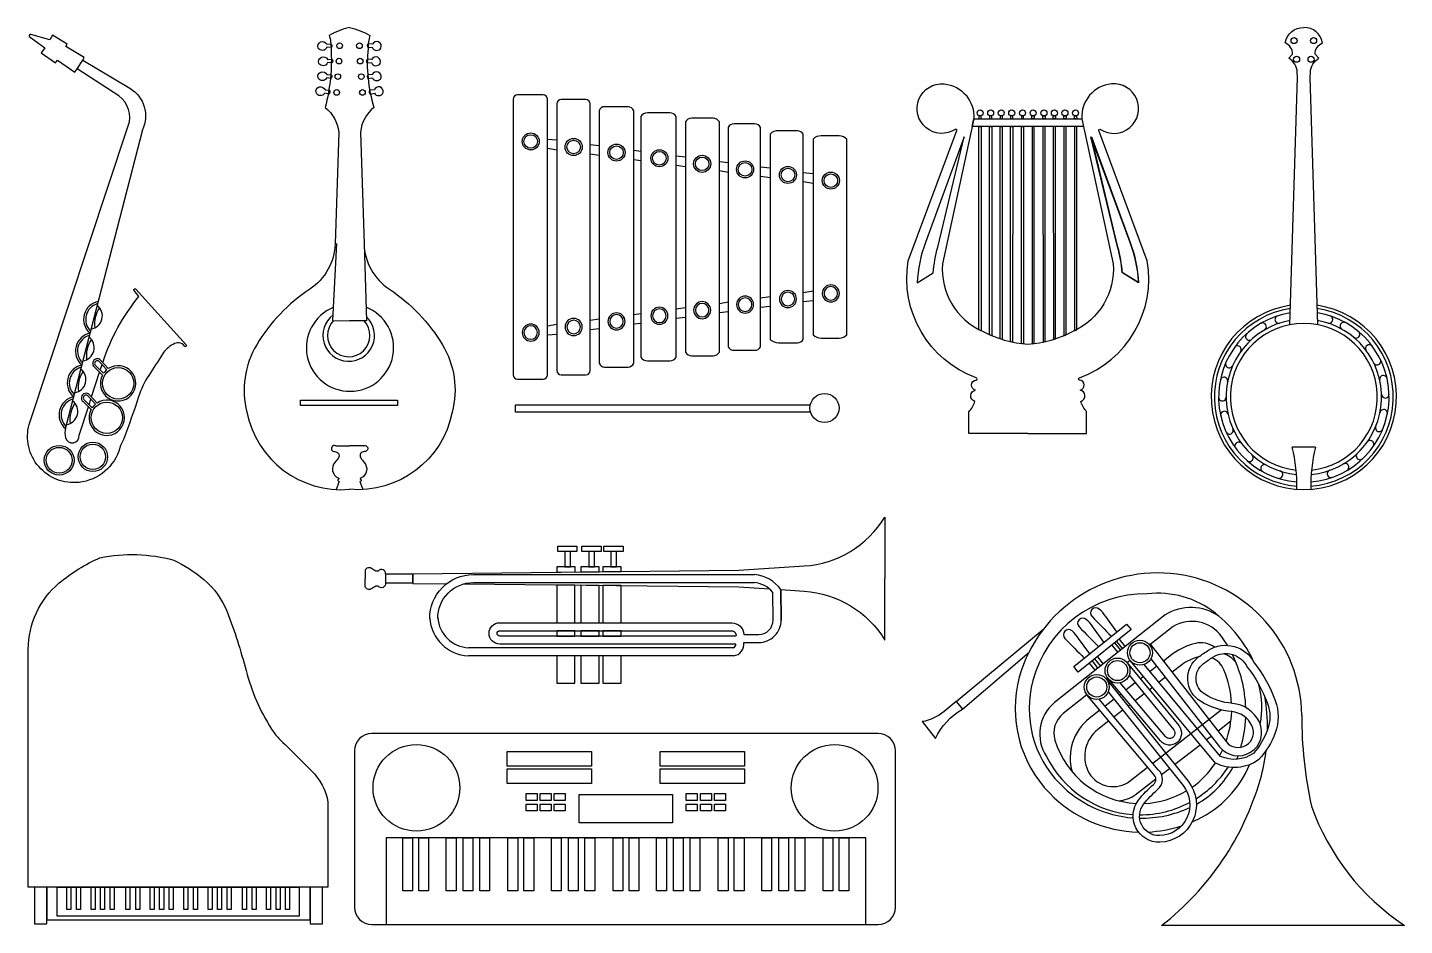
# Model space of a CAD drawing. Header units: millimetres. Extents: x -4763 to 645, y -25 to 217.
# Drawn here: x -90.6 to -74.78, y 9.66 to 19.98 of the extents above; entities that cross this region are included whole.
import ezdxf

# ---------------------------------------------------------------- set-up
doc = ezdxf.new("R2010")
doc.units = ezdxf.units.MM
doc.header["$LTSCALE"] = 0.5

# ---------------------------------------------------------------- blocks, each defined once
blk = doc.blocks.new('*U372')
for radius in [0.0982, 0.078]:
    blk.add_circle((0, 0), radius)
blk = doc.blocks.new('*U374')
at = {"color": 0, "linetype": 'ByBlock', "lineweight": -2, "transparency": 16777216, "rotation": 352.5610400539124}
for p in [(21.61, 18.799), (22.103, 18.735), (22.595, 18.671), (23.088, 18.606), (23.58, 18.542), (24.073, 18.478), (24.565, 18.414), (25.058, 18.349)]:
    blk.add_blockref('*U372', p, dxfattribs=at)
blk = doc.blocks.new('*U375')
for radius in [0.0982, 0.078]:
    blk.add_circle((0, 0), radius)
blk = doc.blocks.new('*U376')
at = {"color": 0, "linetype": 'ByBlock', "lineweight": -2, "transparency": 16777216, "rotation": 352.5610400539124}
for p in [(21.61, 18.799), (22.103, 18.735), (22.595, 18.671), (23.088, 18.606), (23.58, 18.542), (24.073, 18.478), (24.565, 18.414), (25.058, 18.349)]:
    blk.add_blockref('*U375', p, dxfattribs=at)
blk = doc.blocks.new('*U377')
blk.add_lwpolyline([(-0.063, 0.04), (0.063, 0.04), (0.063, -0.04), (-0.063, -0.04)], close=True)
blk = doc.blocks.new('*U378')
at = {"color": 0, "linetype": 'ByBlock', "lineweight": -2, "transparency": 16777216}
for p in [(0, 0), (0.162, 0), (0.323, 0), (0, -0.12), (0.162, -0.12), (0.323, -0.12)]:
    blk.add_blockref('*U377', p, dxfattribs=at)
blk = doc.blocks.new('*U379')
blk.add_lwpolyline([(-0.063, 0.04), (0.063, 0.04), (0.063, -0.04), (-0.063, -0.04)], close=True)
blk = doc.blocks.new('*U380')
at = {"color": 0, "linetype": 'ByBlock', "lineweight": -2, "transparency": 16777216}
for p in [(0, 0), (0.162, 0), (0.323, 0), (0, -0.12), (0.162, -0.12), (0.323, -0.12)]:
    blk.add_blockref('*U379', p, dxfattribs=at)

msp = doc.modelspace()

# ---------------------------------------------------------------- linework, layer by layer
for p, q in [((-84.6259, 18.69574), (-84.51903, 18.68488)), ((-84.6259, 18.59001), (-84.51903, 18.57293)), ((-84.13722, 18.63193), (-84.03451, 18.6215)), ((-84.13722, 18.5262), (-84.03451, 18.50979)), ((-83.63528, 18.56639), (-83.55534, 18.55827)), ((-83.63528, 18.46066), (-83.55534, 18.44789)), ((-83.14708, 18.50265), (-83.04326, 18.49211)), ((-83.14708, 18.39692), (-83.04326, 18.38033)), ((-82.65234, 18.43805), (-82.55171, 18.42783)), ((-82.17898, 18.37624), (-82.06708, 18.36488)), ((-82.65234, 18.33232), (-82.55171, 18.31624)), ((-82.17898, 18.27052), (-82.06708, 18.25263)), ((-81.69045, 18.31246), (-81.57419, 18.30065)), ((-81.69045, 18.20673), (-81.57419, 18.18815)), ((-87.05284, 17.49519), (-87.09581, 16.60885)), ((-86.73535, 17.49262), (-86.70676, 16.60569)), ((-81.69045, 16.93259), (-81.57419, 16.95117)), ((-82.65234, 16.80699), (-82.55171, 16.82308)), ((-82.17898, 16.8688), (-82.06708, 16.88668)), ((-82.17898, 16.76307), (-82.06708, 16.77444)), ((-81.69045, 16.82686), (-81.57419, 16.83867)), ((-84.13722, 16.61312), (-84.03451, 16.62953)), ((-83.63528, 16.67865), (-83.55534, 16.69143)), ((-83.14708, 16.7424), (-83.04326, 16.75899)), ((-83.14708, 16.63667), (-83.04326, 16.64721)), ((-82.65234, 16.70127), (-82.55171, 16.71149)), ((-87.09581, 16.60885), (-86.9013, 16.60569)), ((-86.70676, 16.60569), (-86.9013, 16.60569)), ((-84.6259, 16.54931), (-84.51903, 16.56639)), ((-84.6259, 16.44358), (-84.51903, 16.45443)), ((-84.13722, 16.50739), (-84.03451, 16.51782)), ((-83.63528, 16.57293), (-83.55534, 16.58104)), ((-87.05974, 15.16821), (-86.9013, 15.16821)), ((-86.74287, 15.16821), (-86.9013, 15.16821)), ((-75.80334, 15.15327), (-76.0703, 15.15327)), ((-78.14303, 12.87902), (-78.07513, 12.79339)), ((-78.11189, 12.90409), (-78.0438, 12.81823)), ((-78.09019, 12.92052), (-78.02229, 12.83489)), ((-78.05904, 12.94559), (-77.99096, 12.85973)), ((-78.40198, 12.67054), (-78.33408, 12.58491)), ((-78.37084, 12.69561), (-78.30275, 12.60975)), ((-78.34031, 12.72019), (-78.27241, 12.63456)), ((-78.30917, 12.74526), (-78.24108, 12.6594))]:
    msp.add_line(p, q)
for points in [[(-86.9013, 19.97692, 0.07538551), (-87.13571, 19.88732, -0.08228211), (-87.11403, 19.73741, -0.07765224), (-87.1816, 19.05974, -0.19661433), (-87.02589, 18.77583), (-87.06725, 17.49262, -0.2425764), (-87.35885, 16.96908, 0.11118394), (-87.9684, 16.33118, 0.20177879), (-88.08001, 15.55609, 0.38283742), (-86.9013, 14.66899, 17.67783432)], [(-86.9013, 19.97692, -0.07538551), (-86.6669, 19.88732, 0.08228211), (-86.68858, 19.73741, 0.10244771), (-86.62101, 19.05974, 0.19661433), (-86.77671, 18.77583), (-86.73535, 17.49262, 0.2425764), (-86.44376, 16.96908, -0.11118394), (-85.8342, 16.33118, -0.20177879), (-85.7226, 15.55609, -0.38283742), (-86.9013, 14.66899, -17.67783432)], [(-76.09627, 16.56018), (-76.00864, 19.4029), (-76.01195, 19.46404, 0.25347707), (-76.10995, 19.62366), (-76.06732, 19.6715, 0.30751026), (-76.15109, 19.80155, -0.37313416), (-75.93682, 19.9776, -75.59047369)], [(-75.77738, 16.56018), (-75.865, 19.4029), (-75.86169, 19.46404, -0.25347707), (-75.76369, 19.62366), (-75.80632, 19.6715, -0.30751026), (-75.72256, 19.80155, 0.37313416), (-75.93682, 19.9776, 75.59047369)], [(-89.96788, 19.60208), (-89.95005, 19.63203), (-90.16298, 19.7588), (-90.14606, 19.7872), (-90.31645, 19.88864), (-90.34685, 19.83757), (-90.56186, 19.898, 1), (-90.57111, 19.86509), (-90.40135, 19.74604), (-90.4436, 19.68578), (-90.28079, 19.5716), (-90.25825, 19.60374), (-90.05745, 19.46292), (-90.03077, 19.50408)], [(-87.11603, 19.79101, -0.50229399), (-87.11393, 19.74694), (-87.16227, 19.75039, -0.62386903), (-87.26225, 19.7422, -0.95530253), (-87.16432, 19.78728), (-87.11603, 19.79101)], [(-86.68657, 19.79101, 0.50229399), (-86.68867, 19.74694), (-86.64033, 19.75039, 0.62386903), (-86.54036, 19.7422, 0.95530253), (-86.63828, 19.78728), (-86.68657, 19.79101)], [(-87.10694, 19.61484, -0.50229399), (-87.10484, 19.57077), (-87.15318, 19.57422, -0.62386903), (-87.25316, 19.56602, -0.95530253), (-87.15523, 19.61111), (-87.10694, 19.61484)], [(-86.69567, 19.61484, 0.50229399), (-86.69777, 19.57077), (-86.64942, 19.57422, 0.62386903), (-86.54945, 19.56602, 0.95530253), (-86.64737, 19.61111), (-86.69567, 19.61484)], [(-89.73682, 16.12693), (-89.73409, 16.13527, -0.09398729), (-89.32158, 16.88458), (-89.37694, 16.95355, -1.00302894), (-89.35619, 16.97011), (-88.77896, 16.32845, -1.19043668), (-88.79824, 16.31639, 0.39221241), (-88.9292, 16.33551, 0.12736325), (-89.05078, 16.22337, -0.0002813), (-89.20894, 15.97823, 0.06574954), (-89.32589, 15.73124, -0.01494332), (-89.49929, 15.2423, 0.06350151), (-89.53996, 15.147, -0.30449205), (-90.00962, 14.74891, -0.5279606), (-90.58349, 15.4149), (-89.44331, 18.8461, 0.32370654), (-89.55235, 19.19207), (-90.03077, 19.50408), (-89.96714, 19.60164)], [(-89.96788, 19.60208), (-89.42469, 19.27869, -0.38996063), (-89.28215, 18.80131), (-90.16443, 15.37586, 0.1288967), (-90.16393, 15.26084, 0.9349828), (-90.00996, 15.29101), (-89.90274, 15.61914)], [(-87.1142, 19.43573, -0.50229399), (-87.11553, 19.39162), (-87.16346, 19.39882, -0.62386903), (-87.26377, 19.39842, -0.95530253), (-87.16264, 19.43576), (-87.1142, 19.43573)], [(-86.6884, 19.43573, 0.50229399), (-86.68707, 19.39162), (-86.63914, 19.39882, 0.62386903), (-86.53883, 19.39842, 0.95530253), (-86.63996, 19.43576), (-86.6884, 19.43573)], [(-79.10827, 15.31221), (-79.7842, 15.31221), (-79.7842, 15.56177, 0.11053617), (-79.71706, 15.67895, -0.78455951), (-79.70806, 15.80933, -0.86844263), (-79.70182, 15.92428, 0.91719507), (-79.70182, 15.95127, -0.36238862), (-80.48129, 17.29571), (-79.92287, 18.79468, 0.63012156), (-79.94184, 18.80633, -1.40401413), (-80.07008, 19.32906, -0.40639393), (-79.72907, 18.92939), (-80.08872, 17.26298, 0.3149727), (-79.63064, 16.48535, -4.357789)], [(-79.10827, 15.31221), (-78.43234, 15.31221), (-78.43234, 15.56177, -0.11053617), (-78.49948, 15.67895, 0.78455951), (-78.50848, 15.80933, 0.86844263), (-78.51472, 15.92428, -0.91719507), (-78.51472, 15.95127, 0.36238862), (-77.73525, 17.29571), (-78.29367, 18.79468, -0.63012156), (-78.2747, 18.80633, 1.40401413), (-78.14646, 19.32906, 0.40639393), (-78.48746, 18.92939), (-78.12782, 17.26298, -0.3149727), (-78.5859, 16.48535, 4.357789)], [(-87.13502, 19.25633, -0.50229399), (-87.13939, 19.21242), (-87.18671, 19.22292, -0.62386903), (-87.28681, 19.22945, -0.95530253), (-87.18334, 19.25971), (-87.13502, 19.25633)], [(-86.66759, 19.25633, 0.50229399), (-86.66321, 19.21242), (-86.61589, 19.22292, 0.62386903), (-86.5158, 19.22945, 0.95530253), (-86.61927, 19.25971), (-86.66759, 19.25633)], [(-79.84054, 18.72081), (-80.2848, 17.50681, 0.07383427), (-80.38064, 17.0422), (-80.19456, 17.15689, -0.05057517), (-80.14329, 17.45452), (-79.84054, 18.72081)], [(-78.38294, 18.72293), (-77.93514, 17.51023, -0.07383427), (-77.83796, 17.0459), (-78.02437, 17.16005, 0.05057517), (-78.07651, 17.45752), (-78.38294, 18.72293)], [(-78.376, 18.72081), (-77.93174, 17.50681, -0.07383427), (-77.8359, 17.0422), (-78.02198, 17.15689, 0.05057517), (-78.07325, 17.45452), (-78.376, 18.72081)], [(-89.67314, 16.05639), (-89.75908, 16.15159, 1.09793557), (-89.83182, 16.07243), (-89.73974, 15.98275)], [(-89.69128, 16.04276), (-89.77585, 16.13644, 1.11920168), (-89.81718, 16.08972), (-89.72771, 16.00258)], [(-89.80331, 15.66081), (-89.88924, 15.75601, 1.09793557), (-89.96199, 15.67685), (-89.86991, 15.58717)], [(-89.82145, 15.64718), (-89.90602, 15.74086, 1.11920168), (-89.94735, 15.69414), (-89.85788, 15.607)], [(-87.05974, 15.16821, 1.32860742), (-87.07224, 15.1025, -0.62982267), (-87.02912, 15.03039, -0.03584551), (-87.06889, 14.9788, 0.49752), (-87.03354, 14.79971, -0.53781977), (-87.02449, 14.78696, 1.01914457), (-87.02078, 14.7601), (-87.05481, 14.66645)], [(-86.74287, 15.16821, -1.32860742), (-86.73036, 15.1025, 0.62982267), (-86.77349, 15.03039, 0.03584551), (-86.73371, 14.9788, -0.49752), (-86.76906, 14.79971, 0.53781977), (-86.77811, 14.78696, -1.01914457), (-86.78182, 14.7601), (-86.74779, 14.66645)], [(-86.17426, 13.59419), (-86.17426, 13.69896), (-82.42781, 13.74001), (-81.67826, 13.78844, 0.24481569), (-80.7505, 14.35052), (-80.7505, 13.64344)], [(-90.52035, 10.09501), (-90.59324, 10.09501), (-90.59324, 12.82854, -0.22181833), (-90.23649, 13.59311, -0.07179467), (-89.76969, 13.88209, -0.11737432), (-88.92225, 13.85518, -0.0625598), (-88.57579, 13.63248, -0.12657927), (-88.30847, 13.26021, -0.02916454), (-88.09036, 12.58535, 0.0780573), (-87.79784, 11.91249, 0.05522686), (-87.71262, 11.80629, 0.00134343), (-87.34082, 11.43735, -0.15678341), (-87.14968, 11.07103), (-87.14968, 10.09501), (-87.21139, 10.09501)], [(-86.48705, 13.69268, 0.7707), (-86.5735, 13.72985), (-86.59989, 13.72985, -0.01216512), (-86.64998, 13.76026, 0.47269319), (-86.72293, 13.73663), (-86.72293, 13.64344)], [(-86.48705, 13.59419, -0.7707), (-86.5735, 13.55702), (-86.59989, 13.55702, 0.01216512), (-86.64998, 13.52662, -0.47269319), (-86.72293, 13.55025), (-86.72293, 13.64344)], [(-85.9798, 13.18323, -0.41751898), (-85.47984, 13.68886), (-82.24898, 13.68886)], [(-82.37032, 12.90818), (-82.19994, 12.90818, 0.41528669), (-81.94307, 13.16599), (-81.94645, 13.51577, 0.22835913), (-82.24898, 13.68886, 0.57860325)], [(-81.94645, 13.51577), (-81.67826, 13.49844, -0.24481569), (-80.7505, 12.93635), (-80.7505, 13.64344)], [(-85.88767, 13.18427, -0.41751898), (-85.47984, 13.59672), (-82.24898, 13.59672)], [(-82.37032, 13.00033), (-82.19994, 13.00033, 0.41484957), (-82.03522, 13.16541), (-82.0383, 13.48473, 0.20595551), (-82.25548, 13.59695, 0.20595551)], [(-76.50639, 12.67638, 0.11717959), (-76.95328, 13.24476, 0.2002096), (-77.73585, 13.46642, 0.34434157), (-79.05187, 12.46955, 0.2636449), (-78.74185, 11.2865, 0.18288801), (-77.89876, 10.8925)], [(-76.90888, 13.20815, 0.30027904), (-77.53074, 13.22466), (-78.80054, 12.21777, 0.38705661), (-78.89295, 11.59761, 0.11724181)], [(-78.08522, 13.03043), (-78.21284, 13.20566, 0.06915066), (-78.28832, 13.29309, 0.96570302), (-78.37067, 13.20566, -0.00062931), (-78.14782, 12.98004, -944.41069452)], [(-82.46132, 12.89053), (-85.176, 12.89053, -1), (-85.176, 13.13509), (-82.51095, 13.13509, -0.40179685), (-82.37032, 13.00033, -1.04351153)], [(-78.23312, 12.91136), (-78.36073, 13.08659, 0.06915066), (-78.43621, 13.17402, 0.96570302), (-78.51856, 13.08659, -0.00062931), (-78.29571, 12.86097, -944.41069452)], [(-76.81568, 12.87583, 0.0199365), (-76.88072, 12.9749, 0.38915476), (-77.43877, 13.0925), (-77.70722, 12.87963)], [(-82.46132, 12.98267), (-85.176, 12.98267, -1), (-85.176, 13.04295), (-82.51095, 13.04295, -0.45808767), (-82.46132, 12.98267, -0.40179685)], [(-78.3974, 12.7791), (-78.52501, 12.95432, 0.06915066), (-78.6005, 13.04176, 0.96570302), (-78.68284, 12.95432, -0.00062931), (-78.46, 12.7287, -944.41069452)], [(-77.70027, 12.88514), (-76.8309, 11.76853, 0.90050505), (-76.53343, 11.95376, 0.26417064), (-76.76612, 12.11361, -0.11805619), (-77.12451, 12.23254, -0.52848227), (-77.14643, 12.74195, -0.02176495), (-77.03062, 12.82083, -0.43658663), (-76.50639, 12.67638, -0.07759842), (-76.26553, 12.24118, -0.17711523), (-76.26553, 11.87131, -0.09798789), (-76.45335, 11.56216, -0.28119581), (-76.9531, 11.52187), (-77.93201, 12.70138)], [(-76.96364, 12.85349, 0.22659463), (-77.18328, 12.89837, 0.10302964), (-77.4369, 12.77999), (-77.55029, 12.69251)], [(-77.96537, 12.67492), (-77.37397, 11.95222, -1), (-77.58561, 11.77903), (-78.19016, 12.49668)], [(-77.69349, 12.72219), (-76.90566, 11.71032, 0.90050505), (-76.4482, 11.99517, 0.26417064), (-76.75804, 12.20802, -0.11805619), (-77.07454, 12.31305, -0.52848227), (-77.08973, 12.66603, -0.02176495), (-76.98074, 12.74027, -0.44538919), (-76.58686, 12.62546, -0.0791147), (-76.35452, 12.20864, -0.17711523), (-76.35452, 11.90385, -0.09502655), (-76.51665, 11.63343, -0.26175604), (-76.8935, 11.59843), (-77.77088, 12.6556)], [(-77.14643, 12.74195, 0.10248651), (-77.33976, 12.65196), (-77.45156, 12.56571)], [(-76.76707, 12.20885, 0.08686287), (-76.85511, 12.59374, 0.20185025), (-76.99548, 12.73102)], [(-76.60415, 12.16066, 0.10698125), (-76.75805, 12.77053)], [(-79.2072, 12.51075, 0.2636449), (-78.85702, 11.17442, 0.195982), (-77.83637, 10.72851, 0.195982)], [(-77.94514, 12.53118), (-77.4323, 11.90449, -1.00351661), (-77.52755, 11.8271), (-78.04841, 12.4454)], [(-78.20396, 12.48574), (-77.26541, 11.3123, -0.62128821), (-77.59255, 10.61237, -0.62968113), (-77.83722, 11.09569, -0.05470075), (-77.66479, 11.27545, 0.46705636), (-77.66479, 11.39291), (-78.42875, 12.30749)], [(-78.18433, 12.34053), (-77.32427, 11.26522, -0.62128821), (-77.59419, 10.68772, -0.62968113), (-77.77746, 11.04976, -0.05470075), (-77.61641, 11.21765, 0.45140102), (-77.61052, 11.44551), (-78.2876, 12.25609)], [(-79.93262, 12.23032), (-80.07021, 12.11599, -0.12838345), (-80.32157, 11.99828), (-80.16905, 11.80503, -0.15166211), (-79.85865, 12.14335, -0.63354921)], [(-78.42875, 12.30749), (-78.70069, 12.09185, 0.30891667), (-78.79634, 11.78388, 0.31635477), (-77.86161, 11.05857, 0.31635477)], [(-76.35381, 11.90582, 0.04493981), (-76.385, 12.28702)], [(-78.28007, 12.12951), (-78.40191, 12.03551, 0.30757755), (-78.59828, 11.42153)], [(-76.8309, 11.76853, 0.07712201), (-76.76612, 12.11361, 0.07712201)], [(-76.65996, 11.7035, 0.05854023), (-76.60467, 12.046, 0.05854023)], [(-75.96057, 12.07288, 0.05566433), (-75.84971, 11.02726, 0.16176284), (-74.78075, 9.65531, 0.36011124)], [(-78.17697, 12.00608), (-78.30375, 11.90827, 0.35249373), (-78.41763, 11.43454, 0.44388054), (-77.96212, 11.29691), (-77.73319, 11.47479)], [(-74.78075, 9.65531), (-77.57088, 9.65531, 0.15874129), (-76.43614, 11.33629, 0.03987858), (-76.36894, 11.66912, 0.03987858)], [(-76.9017, 11.6083, 0.01564389), (-76.86981, 11.67244)], [(-76.70777, 11.566, 0.01002164), (-76.69183, 11.60583, 0.01002164)], [(-77.22115, 11.24488, 0.09452603), (-76.9531, 11.52187)], [(-77.21794, 10.84761, 0.01136553), (-77.15693, 10.87545, 0.18191359), (-76.55959, 11.5038)], [(-77.17106, 11.04921, 0.14126508), (-76.75391, 11.47052)], [(-77.77082, 11.0583, 0.12526942), (-77.28465, 11.2036)], [(-77.82281, 10.88896, 0.11315522), (-77.24792, 11.01017, 0.11315522)], [(-77.73002, 10.72971, 0.06721347), (-77.34164, 10.80098, 0.06721347)]]:
    msp.add_lwpolyline(points, format="xyb")
for points in [[(-84.6759, 19.20272), (-84.9704, 19.20272, 0.41421356), (-85.0204, 19.15272), (-85.0204, 15.98465, 0.41421356), (-84.9704, 15.93465), (-84.6759, 15.93465, 0.41421356), (-84.6259, 15.98465), (-84.6259, 19.15272, 0.41421356)], [(-84.18561, 19.14937), (-84.47064, 19.14937, 0.41421356), (-84.51903, 19.10098), (-84.51903, 16.0348, 0.41421356), (-84.47064, 15.9864), (-84.18561, 15.9864, 0.41421356), (-84.13722, 16.0348), (-84.13722, 19.10098, 0.41421356)], [(-83.70133, 19.06743), (-83.97117, 19.06743, 0.32898992), (-84.03451, 19.02162), (-84.03451, 16.11892, 0.27189519), (-83.97117, 16.0731), (-83.70133, 16.0731, 0.2570025), (-83.63528, 16.11892), (-83.63528, 19.02162, 0.26904386)], [(-83.2225, 18.9968), (-83.47937, 18.9968, 0.28528429), (-83.55534, 18.95319), (-83.55534, 16.18989, 0.27965823), (-83.47937, 16.14628), (-83.2225, 16.14628, 0.26855677), (-83.14708, 16.18989), (-83.14708, 18.95319, 0.28369408)], [(-82.72456, 18.93426), (-82.97052, 18.93426, 0.28528429), (-83.04326, 18.8925), (-83.04326, 16.24654, 0.27965823), (-82.97052, 16.20478), (-82.72456, 16.20478, 0.26855677), (-82.65234, 16.24654), (-82.65234, 18.8925, 0.28369408)], [(-82.24783, 18.87004), (-82.48235, 18.87004, 0.28528429), (-82.55171, 18.83022), (-82.55171, 16.30739, 0.27965823), (-82.48235, 16.26758), (-82.24783, 16.26758, 0.26855677), (-82.17898, 16.30739), (-82.17898, 18.83022, 0.28369408)], [(-81.75491, 18.78979), (-81.97447, 18.78979, 0.2712438), (-82.06708, 18.75251), (-82.06708, 16.39056, 0.19921056), (-81.97447, 16.35328), (-81.75491, 16.35328, 0.26855677), (-81.69045, 16.39056), (-81.69045, 18.75251, 0.28369408)], [(-81.27517, 18.73121), (-81.48452, 18.73121, 0.2241156), (-81.57419, 18.69567), (-81.57419, 16.44365, 0.20534254), (-81.48452, 16.4081), (-81.27517, 16.4081, 0.21388792), (-81.18708, 16.44365), (-81.18708, 18.69567, 0.19095681)], [(-80.82828, 11.86201), (-86.6444, 11.86201, 0.41421356), (-86.8444, 11.66201), (-86.8444, 9.86516, 0.41421356), (-86.6444, 9.66516), (-80.82828, 9.66516, 0.41421356), (-80.62828, 9.86516), (-80.62828, 11.66201, 0.41421356)]]:
    msp.add_lwpolyline(points, format="xyb", close=True)
for points in [[(-79.72907, 18.92939), (-78.48749, 18.92986), (-78.46823, 18.84025), (-79.74814, 18.84107)], [(-79.66951, 18.84102), (-79.64379, 18.84102), (-79.64364, 16.49143), (-79.66954, 16.50441)], [(-79.6695, 18.92947), (-79.64349, 18.92947), (-79.64346, 18.96187), (-79.66947, 18.96187)], [(-79.54819, 18.84094), (-79.52248, 18.84094), (-79.52267, 16.43522), (-79.5484, 16.44613)], [(-79.54822, 18.92947), (-79.52221, 18.92947), (-79.52218, 18.96187), (-79.54819, 18.96187)], [(-79.42693, 18.92947), (-79.40092, 18.92947), (-79.40089, 18.96187), (-79.4269, 18.96187)], [(-79.42693, 18.84086), (-79.40122, 18.84086), (-79.4019, 16.39206), (-79.42693, 16.39996)], [(-79.30682, 18.84102), (-79.28111, 18.84102), (-79.28335, 16.36173), (-79.30733, 16.36695)], [(-79.30681, 18.92947), (-79.28079, 18.92947), (-79.28076, 18.96187), (-79.30677, 18.96187)], [(-79.1821, 18.84102), (-79.15638, 18.84102), (-79.15662, 16.34156), (-79.18242, 16.34467)], [(-79.1821, 18.92947), (-79.15609, 18.92947), (-79.15605, 18.96187), (-79.18206, 18.96187)], [(-79.03444, 18.92947), (-79.06045, 18.92947), (-79.06049, 18.96187), (-79.03447, 18.96187)], [(-79.03444, 18.84102), (-79.06016, 18.84102), (-79.05992, 16.34156), (-79.03412, 16.34467)], [(-78.90973, 18.92947), (-78.93574, 18.92947), (-78.93578, 18.96187), (-78.90977, 18.96187)], [(-78.90971, 18.84102), (-78.93543, 18.84102), (-78.93319, 16.36173), (-78.90921, 16.36695)], [(-78.78961, 18.92947), (-78.81562, 18.92947), (-78.81565, 18.96187), (-78.78964, 18.96187)], [(-78.78961, 18.84086), (-78.81532, 18.84086), (-78.81464, 16.39206), (-78.78961, 16.39996)], [(-78.66831, 18.92947), (-78.69432, 18.92947), (-78.69436, 18.96187), (-78.66835, 18.96187)], [(-78.66835, 18.84094), (-78.69406, 18.84094), (-78.69387, 16.43522), (-78.66814, 16.44613)], [(-78.54703, 18.92947), (-78.57304, 18.92947), (-78.57308, 18.96187), (-78.54707, 18.96187)], [(-78.54703, 18.84102), (-78.57275, 18.84102), (-78.5729, 16.49143), (-78.547, 16.50441)], [(-87.46348, 15.69384), (-86.35048, 15.69384), (-86.35048, 15.6338), (-87.46348, 15.6338)], [(-84.28848, 13.95345), (-84.50847, 13.95345), (-84.50847, 14.01487), (-84.28848, 14.01487)], [(-84.42982, 13.77725), (-84.36392, 13.77725), (-84.36392, 13.95345), (-84.42982, 13.95345)], [(-84.01178, 13.95345), (-84.23177, 13.95345), (-84.23177, 14.01487), (-84.01178, 14.01487)], [(-84.15312, 13.77725), (-84.08721, 13.77725), (-84.08721, 13.95345), (-84.15312, 13.95345)], [(-83.75857, 13.95345), (-83.97856, 13.95345), (-83.97856, 14.01487), (-83.75857, 14.01487)], [(-83.89991, 13.77725), (-83.834, 13.77725), (-83.834, 13.95345), (-83.89991, 13.95345)], [(-84.52098, 13.71698), (-84.31078, 13.71928), (-84.31078, 13.77725), (-84.52098, 13.77725)], [(-84.24431, 13.72001), (-84.03411, 13.72231), (-84.03408, 13.77725), (-84.24428, 13.77725)], [(-83.99113, 13.72279), (-83.78093, 13.72509), (-83.78087, 13.77725), (-83.99107, 13.77725)], [(-86.17426, 13.69268), (-86.48705, 13.69268), (-86.48705, 13.59419), (-86.17426, 13.59419)], [(-84.52164, 13.13509), (-84.31144, 13.13509), (-84.31137, 13.56751), (-84.52114, 13.5698)], [(-84.24494, 13.13509), (-84.03474, 13.13509), (-84.0347, 13.56447), (-84.24447, 13.56677)], [(-83.99173, 13.13509), (-83.78153, 13.13509), (-83.78152, 13.5617), (-83.99129, 13.564)], [(-84.52164, 12.98267), (-84.31144, 12.98267), (-84.31144, 13.04295), (-84.52164, 13.04295)], [(-84.24494, 12.98267), (-84.03474, 12.98267), (-84.03474, 13.04295), (-84.24494, 13.04295)], [(-83.99173, 12.98267), (-83.78153, 12.98267), (-83.78153, 13.04295), (-83.99173, 13.04295)], [(-84.52164, 12.43944), (-84.31144, 12.43944), (-84.31144, 12.75511), (-84.52164, 12.75511)], [(-84.24494, 12.43944), (-84.03474, 12.43944), (-84.03474, 12.75511), (-84.24494, 12.75511)], [(-83.99173, 12.43944), (-83.78153, 12.43944), (-83.78153, 12.75511), (-83.99173, 12.75511)], [(-85.08931, 11.65338), (-84.12001, 11.65338), (-84.12001, 11.4855), (-85.08931, 11.4855)], [(-83.33122, 11.65338), (-82.36192, 11.65338), (-82.36192, 11.4855), (-83.33122, 11.4855)], [(-85.08931, 11.45528), (-84.12001, 11.45528), (-84.12001, 11.2874), (-85.08931, 11.2874)], [(-83.33122, 11.45528), (-82.36192, 11.45528), (-82.36192, 11.2874), (-83.33122, 11.2874)], [(-84.26293, 11.16113), (-83.1902, 11.16113), (-83.1902, 10.83653), (-84.26293, 10.83653)], [(-86.47928, 9.66516), (-80.9692, 9.66516), (-80.9692, 10.66365), (-86.47928, 10.66365)], [(-86.29049, 10.66365), (-86.17865, 10.66365), (-86.17865, 10.05307), (-86.29049, 10.05307)], [(-86.10675, 10.66365), (-85.99491, 10.66365), (-85.99491, 10.05307), (-86.10675, 10.05307)], [(-85.78988, 10.66365), (-85.67804, 10.66365), (-85.67804, 10.05307), (-85.78988, 10.05307)], [(-85.59549, 10.66365), (-85.48365, 10.66365), (-85.48365, 10.05307), (-85.59549, 10.05307)], [(-85.40643, 10.66365), (-85.29459, 10.66365), (-85.29459, 10.05307), (-85.40643, 10.05307)], [(-85.08099, 10.66365), (-84.96915, 10.66365), (-84.96915, 10.05307), (-85.08099, 10.05307)], [(-84.89726, 10.66365), (-84.78542, 10.66365), (-84.78542, 10.05307), (-84.89726, 10.05307)], [(-84.58038, 10.66365), (-84.46854, 10.66365), (-84.46854, 10.05307), (-84.58038, 10.05307)], [(-84.38599, 10.66365), (-84.27415, 10.66365), (-84.27415, 10.05307), (-84.38599, 10.05307)], [(-84.19693, 10.66365), (-84.08509, 10.66365), (-84.08509, 10.05307), (-84.19693, 10.05307)], [(-83.87381, 10.66365), (-83.76197, 10.66365), (-83.76197, 10.05307), (-83.87381, 10.05307)], [(-83.69007, 10.66365), (-83.57823, 10.66365), (-83.57823, 10.05307), (-83.69007, 10.05307)], [(-83.37319, 10.66365), (-83.26135, 10.66365), (-83.26135, 10.05307), (-83.37319, 10.05307)], [(-83.17881, 10.66365), (-83.06697, 10.66365), (-83.06697, 10.05307), (-83.17881, 10.05307)], [(-82.98974, 10.66365), (-82.8779, 10.66365), (-82.8779, 10.05307), (-82.98974, 10.05307)], [(-82.66488, 10.66365), (-82.55304, 10.66365), (-82.55304, 10.05307), (-82.66488, 10.05307)], [(-82.48114, 10.66365), (-82.3693, 10.66365), (-82.3693, 10.05307), (-82.48114, 10.05307)], [(-82.16426, 10.66365), (-82.05242, 10.66365), (-82.05242, 10.05307), (-82.16426, 10.05307)], [(-81.96987, 10.66365), (-81.85803, 10.66365), (-81.85803, 10.05307), (-81.96987, 10.05307)], [(-81.78081, 10.66365), (-81.66897, 10.66365), (-81.66897, 10.05307), (-81.78081, 10.05307)], [(-81.46035, 10.66365), (-81.34851, 10.66365), (-81.34851, 10.05307), (-81.46035, 10.05307)], [(-81.27661, 10.66365), (-81.16477, 10.66365), (-81.16477, 10.05307), (-81.27661, 10.05307)], [(-90.3782, 10.09501), (-90.52035, 10.09501), (-90.52035, 9.67279), (-90.3782, 9.67279)], [(-90.3782, 9.72014), (-87.35354, 9.72014), (-87.35354, 10.09501), (-90.3782, 10.09501)], [(-90.26138, 10.09501), (-87.48067, 10.09501), (-87.48067, 9.76386), (-90.26138, 9.76386)], [(-90.15005, 10.09501), (-90.10348, 10.09501), (-90.10348, 9.84078), (-90.15005, 9.84078)], [(-90.03768, 10.09501), (-89.99111, 10.09501), (-89.99111, 9.84078), (-90.03768, 9.84078)], [(-89.87174, 10.09501), (-89.82517, 10.09501), (-89.82517, 9.84078), (-89.87174, 9.84078)], [(-89.76243, 10.09501), (-89.71586, 10.09501), (-89.71586, 9.84078), (-89.76243, 9.84078)], [(-89.65286, 10.09501), (-89.60629, 10.09501), (-89.60629, 9.84078), (-89.65286, 9.84078)], [(-89.47136, 10.09501), (-89.4248, 10.09501), (-89.4248, 9.84078), (-89.47136, 9.84078)], [(-89.359, 10.09501), (-89.31243, 10.09501), (-89.31243, 9.84078), (-89.359, 9.84078)], [(-89.19306, 10.09501), (-89.14649, 10.09501), (-89.14649, 9.84078), (-89.19306, 9.84078)], [(-89.08374, 10.09501), (-89.03718, 10.09501), (-89.03718, 9.84078), (-89.08374, 9.84078)], [(-88.97418, 10.09501), (-88.92761, 10.09501), (-88.92761, 9.84078), (-88.97418, 9.84078)], [(-88.80591, 10.09501), (-88.75934, 10.09501), (-88.75934, 9.84078), (-88.80591, 9.84078)], [(-88.69354, 10.09501), (-88.64697, 10.09501), (-88.64697, 9.84078), (-88.69354, 9.84078)], [(-88.5276, 10.09501), (-88.48103, 10.09501), (-88.48103, 9.84078), (-88.5276, 9.84078)], [(-88.41829, 10.09501), (-88.37172, 10.09501), (-88.37172, 9.84078), (-88.41829, 9.84078)], [(-88.30872, 10.09501), (-88.26215, 10.09501), (-88.26215, 9.84078), (-88.30872, 9.84078)], [(-88.13336, 10.09501), (-88.0868, 10.09501), (-88.0868, 9.84078), (-88.13336, 9.84078)], [(-88.021, 10.09501), (-87.97443, 10.09501), (-87.97443, 9.84078), (-88.021, 9.84078)], [(-87.85506, 10.09501), (-87.80849, 10.09501), (-87.80849, 9.84078), (-87.85506, 9.84078)], [(-87.74574, 10.09501), (-87.69918, 10.09501), (-87.69918, 9.84078), (-87.74574, 9.84078)], [(-87.63618, 10.09501), (-87.58961, 10.09501), (-87.58961, 9.84078), (-87.63618, 9.84078)], [(-87.21139, 10.09501), (-87.35354, 10.09501), (-87.35354, 9.67279), (-87.21139, 9.67279)]]:
    msp.add_lwpolyline(points, close=True)
for points in [[(-89.86632, 15.73061), (-89.77326, 16.0154)], [(-89.76544, 16.03933), (-89.74491, 16.10216)], [(-89.89492, 15.64308), (-89.87441, 15.70584)], [(-81.6044, 15.55507), (-84.99652, 15.55507), (-84.99652, 15.64214), (-81.6044, 15.64214)], [(-86.17426, 13.69268), (-86.17426, 13.58791), (-85.78664, 13.58367)], [(-85.59016, 13.58152), (-82.42781, 13.54687), (-82.07715, 13.52421)], [(-81.94645, 13.51577), (-81.94307, 13.16599)], [(-79.93262, 12.23032), (-78.92174, 13.07028)], [(-77.97421, 13.11981), (-77.91931, 13.05809), (-78.52833, 12.56777), (-78.58007, 12.63203), (-77.97421, 13.11981)], [(-82.48875, 12.84725), (-85.53661, 12.84725)], [(-82.48875, 12.75511), (-85.53661, 12.75511)], [(-79.93262, 12.23032), (-79.85865, 12.14335), (-79.0942, 12.79835)], [(-77.93201, 12.70138), (-77.96537, 12.67492)], [(-77.77852, 12.51644), (-77.81356, 12.48941)], [(-77.62531, 12.63463), (-77.70345, 12.57435)], [(-77.52659, 12.50783), (-77.60076, 12.45061)], [(-78.19016, 12.49668), (-78.20396, 12.48574)], [(-77.87326, 12.44335), (-77.97837, 12.36226)], [(-77.67583, 12.3927), (-77.71174, 12.36499)], [(-78.11649, 12.25571), (-78.22035, 12.17558)], [(-78.03811, 12.31618), (-78.0568, 12.30175)], [(-77.93447, 12.19316), (-77.95641, 12.17624)], [(-77.77145, 12.31893), (-77.87474, 12.23924)], [(-78.0161, 12.13019), (-78.11725, 12.05215)], [(-77.67363, 11.52106), (-76.88605, 12.13301)], [(-76.92554, 11.89009), (-76.77455, 12.00653)], [(-77.42159, 11.50756), (-77.12868, 11.73343)], [(-77.0536, 11.79134), (-77.00058, 11.83222)], [(-77.57295, 11.39084), (-77.48129, 11.46153)], [(-77.87503, 11.15789), (-77.63766, 11.34094)]]:
    msp.add_lwpolyline(points)
for centre, radius in [((-87.0153, 19.76812), 0.0325), ((-86.78731, 19.76812), 0.0325), ((-76.04859, 19.82725), 0.03502), ((-75.82506, 19.82725), 0.03502), ((-87.0231, 19.5914), 0.0325), ((-86.7795, 19.5914), 0.0325), ((-76.02032, 19.61351), 0.03502), ((-75.85332, 19.61351), 0.03502), ((-87.03617, 19.41287), 0.0325), ((-86.76643, 19.41287), 0.0325), ((-87.04918, 19.23095), 0.0325), ((-86.75343, 19.23095), 0.0325), ((-79.65647, 18.99628), 0.03441), ((-79.53519, 18.99628), 0.03441), ((-79.41389, 18.99628), 0.03441), ((-79.29377, 18.99628), 0.03441), ((-79.16906, 18.99628), 0.03441), ((-79.04748, 18.99628), 0.03441), ((-78.92277, 18.99628), 0.03441), ((-78.80265, 18.99628), 0.03441), ((-78.68135, 18.99628), 0.03441), ((-78.56007, 18.99628), 0.03441), ((-89.56042, 15.88751), 0.18044), ((-89.69059, 15.49193), 0.18044), ((-81.44419, 15.60359), 0.16739), ((-89.85079, 15.0424), 0.16869), ((-89.85079, 15.0424), 0.14609), ((-90.23775, 15.00294), 0.17115), ((-90.23775, 15.00294), 0.14855), ((-77.81962, 12.7905), 0.14344), ((-77.81962, 12.7905), 0.11539), ((-78.07777, 12.5858), 0.14344), ((-78.07777, 12.5858), 0.11539), ((-78.31635, 12.39662), 0.14344), ((-78.31635, 12.39662), 0.11539), ((-86.13316, 11.23753), 0.49811), ((-81.32798, 11.23753), 0.49811)]:
    msp.add_circle(centre, radius)
for centre, radius, start, end in [((-89.7459, 16.62301), 0.21102, 102.080759, 229.032365), ((-89.74534, 16.62318), 0.18784, 106.474789, 225.269995), ((-89.89456, 16.6629), 0.15305, 278.504718, 52.608406), ((-75.93682, 15.73049), 1.06479, 98.236298, 81.763702), ((-89.49701, 16.56868), 0.33471, 145.780394, 187.554222), ((-86.89623, 16.29737), 0.50132, 112.548116, 68.420785), ((-86.91142, 16.43727), 0.29656, 127.336294, 46.769774), ((-75.93682, 15.73049), 1.0281, 98.597023, 265.507724), ((-75.93682, 15.73049), 0.9796, 99.116219, 265.272063), ((-76.22592, 16.62124), 0.04314, 106.06592, 289.727238), ((-75.93682, 15.73049), 1.0281, 274.492276, 81.402977), ((-75.93682, 15.73049), 0.9796, 274.727937, 80.883781), ((-75.64773, 16.62124), 0.04314, 250.272762, 73.93408), ((-89.84008, 16.25733), 0.21102, 102.080759, 229.032365), ((-86.91117, 16.43738), 0.24384, 135.377148, 43.648664), ((-79.00773, 17.68567), 1.35233, 242.572755, 265.736364), ((-79.20881, 17.68567), 1.35233, 274.263636, 297.427245), ((-75.93682, 15.73049), 0.89337, 100.181392, 264.57615), ((-75.93682, 15.73049), 0.84486, 276.007639, 263.992361), ((-76.56385, 16.42608), 0.04314, 130.117995, 313.779313), ((-76.40971, 16.53881), 0.04314, 298.582552, 122.24387), ((-75.93682, 15.73049), 0.89337, 275.42385, 79.818608), ((-75.47792, 16.54684), 0.04314, 58.742896, 242.404214), ((-75.33721, 16.44985), 0.04314, 228.441294, 52.102612), ((-89.83952, 16.25751), 0.18784, 106.474789, 225.269995), ((-89.98874, 16.29722), 0.15305, 278.504718, 52.608406), ((-89.5912, 16.20301), 0.33471, 145.780394, 187.554222), ((-76.69908, 16.27453), 0.04314, 322.737448, 146.398765), ((-75.18505, 16.28893), 0.04314, 34.690821, 218.352139), ((-75.09535, 16.1415), 0.04314, 204.286399, 27.947716), ((-89.93427, 15.89166), 0.21102, 102.080759, 229.032365), ((-89.93371, 15.89183), 0.18784, 106.474789, 225.269995), ((-90.08293, 15.93155), 0.15305, 278.504718, 52.608406), ((-89.68538, 15.83733), 0.33471, 145.780394, 187.554222), ((-89.56042, 15.88751), 0.20304, 152.027187, 123.722394), ((-89.56042, 15.88751), 0.20304, 130.129789, 145.477744), ((-76.79291, 16.11013), 0.04314, 154.17007, 337.831388), ((-76.85496, 15.91498), 0.04314, 346.892343, 170.55366), ((-75.02273, 15.93404), 0.04314, 10.638746, 194.300064), ((-90.02845, 15.52598), 0.21102, 102.080759, 229.032365), ((-90.02789, 15.52616), 0.18784, 106.474789, 225.269995), ((-90.17711, 15.56587), 0.15305, 278.504718, 52.608406), ((-89.69059, 15.49193), 0.20304, 152.027187, 123.722394), ((-76.8733, 15.72825), 0.04314, 178.222145, 1.883463), ((-75.00084, 15.76118), 0.04314, 180.131504, 3.792821), ((-89.77957, 15.47166), 0.33471, 145.780394, 187.554222), ((-89.69059, 15.49193), 0.20304, 130.129789, 145.477744), ((-76.85006, 15.52312), 0.04314, 11.047238, 194.708556), ((-75.01913, 15.54382), 0.04314, 346.586671, 170.247988), ((-76.79108, 15.34677), 0.04314, 202.27422, 25.935538), ((-75.07024, 15.37549), 0.04314, 155.976609, 339.637926), ((-76.68524, 15.16758), 0.04314, 35.202133, 218.863451), ((-75.1749, 15.186), 0.04314, 322.534596, 146.195913), ((-76.56052, 15.03192), 0.04314, 226.326295, 49.987613), ((-77.79791, 14.72195), 1.78064, 358.29001, 14.017986), ((-74.07574, 14.72195), 1.78064, 165.982014, 181.70999), ((-75.29138, 15.05196), 0.04314, 131.821713, 315.483031), ((-76.38936, 14.91061), 0.04314, 59.357028, 243.018346), ((-76.22165, 14.83838), 0.04314, 250.378371, 74.039688), ((-75.62556, 14.84725), 0.04314, 107.666818, 291.328136), ((-75.46297, 14.92274), 0.04314, 298.482521, 122.143838), ((-77.61628, 12.05167), 1.65584, 0.733834, 163.903724), ((-85.51622, 13.21927), 0.46461, 183.752348, 267.485199), ((-85.51622, 13.21927), 0.37246, 183.752348, 267.485199), ((-82.50565, 12.89053), 0.13647, 277.114286, 7.432032), ((-82.51441, 12.89384), 0.05319, 298.843295, 356.428982), ((-76.97502, 12.47211), 0.33071, 38.404172, 68.978325), ((-77.45661, 12.1627), 1.03648, 349.3562, 14.730063), ((-77.81548, 12.12831), 1.20108, 206.222213, 266.015989), ((-77.81548, 12.12831), 1.20108, 302.143837, 327.045694), ((-78.0893, 11.44829), 0.36089, 274.117167, 306.421639), ((-77.81548, 12.12831), 1.20108, 269.613163, 298.226745)]:
    msp.add_arc(centre, radius, start, end)

# ---------------------------------------------------------------- block references
for name, p in [('*U374', (-106.42966, -0.13103)), ('*U378', (-84.80881, 11.1317)), ('*U380', (-82.96961, 11.1317))]:
    msp.add_blockref(name, p)
at = {"xscale": -1, "rotation": 180}
msp.add_blockref('*U376', (-106.42966, 35.27034), dxfattribs=at)

doc.saveas('drawing.dxf')
